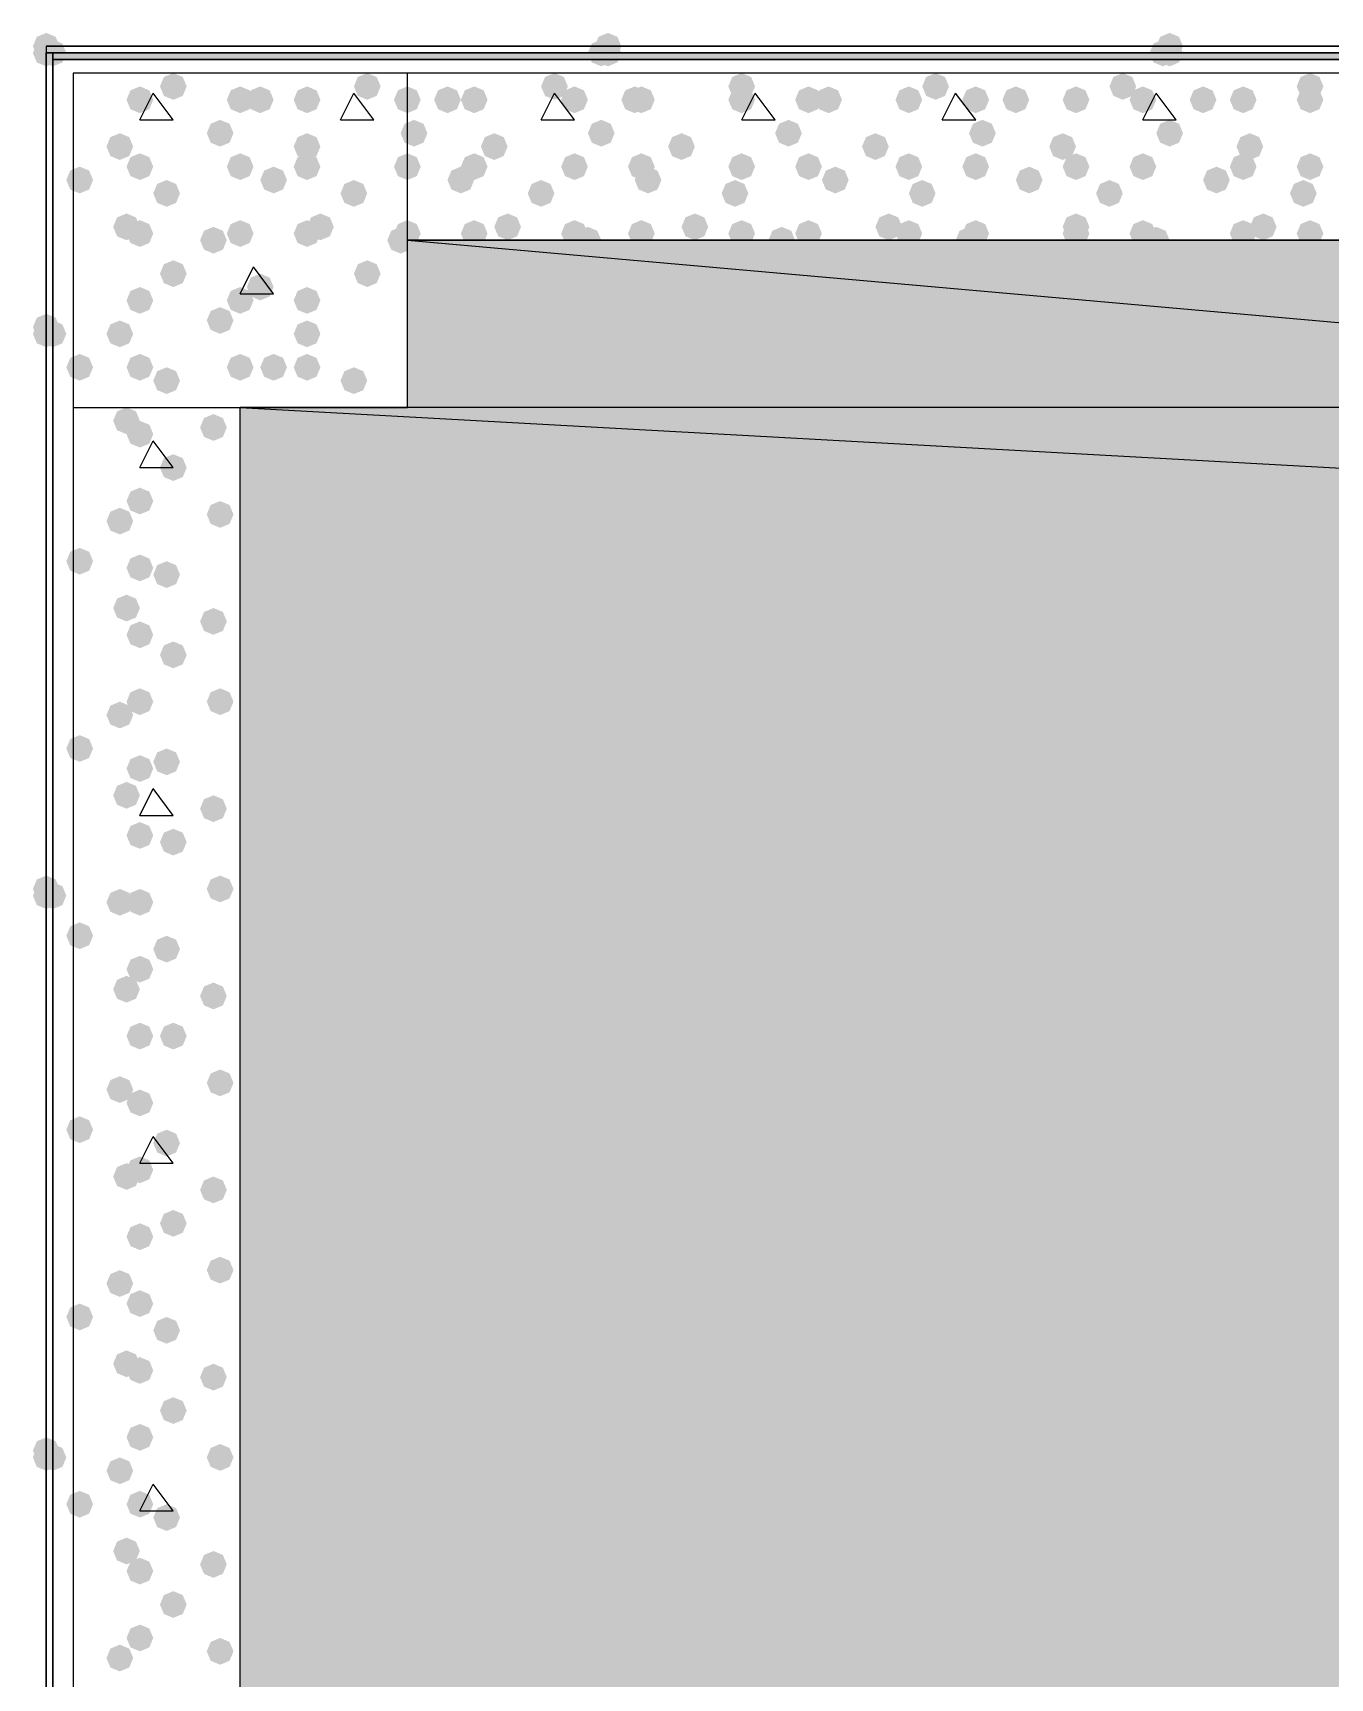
# Model space of a CAD drawing. Header units: millimetres. Extents: x 0 to 420, y 0 to 297.
# Drawn here: x 32.22 to 40.43, y 216.03 to 226.44 of the extents above; entities that cross this region are included whole.
import ezdxf

# ---------------------------------------------------------------- set-up
doc = ezdxf.new("R2010")
doc.units = ezdxf.units.MM
doc.layers.get('0').update_dxf_attribs({"linetype": 'CONTINUOUS'})

msp = doc.modelspace()

# ---------------------------------------------------------------- hatches: boundary and pattern name
at = {"true_color": 0x0000fe}
for points in [[(32.385, 226.356333), (32.360129, 226.296537), (32.300333, 226.271667), (32.240538, 226.296537), (32.215667, 226.356333), (32.240537, 226.416129), (32.300333, 226.441), (32.360129, 226.416129)], [(32.385, 226.356333), (32.360129, 226.296537), (32.300333, 226.271667), (32.240538, 226.296537), (32.215667, 226.356333), (32.240537, 226.416129), (32.300333, 226.441), (32.360129, 226.416129)], [(32.385, 226.356333), (32.360129, 226.296537), (32.300333, 226.271667), (32.240538, 226.296537), (32.215667, 226.356333), (32.240537, 226.416129), (32.300333, 226.441), (32.360129, 226.416129)], [(32.385, 226.356333), (32.360129, 226.296537), (32.300333, 226.271667), (32.240538, 226.296537), (32.215667, 226.356333), (32.240537, 226.416129), (32.300333, 226.441), (32.360129, 226.416129)], [(35.941, 226.356333), (35.916129, 226.296537), (35.856333, 226.271667), (35.796537, 226.296537), (35.771667, 226.356333), (35.796537, 226.416129), (35.856333, 226.441), (35.916129, 226.416129)], [(39.497, 226.356333), (39.472129, 226.296537), (39.412333, 226.271667), (39.352538, 226.296537), (39.327667, 226.356333), (39.352537, 226.416129), (39.412333, 226.441), (39.472129, 226.416129)], [(32.385, 226.314), (32.360129, 226.254204), (32.300333, 226.229333), (32.240538, 226.254204), (32.215667, 226.314), (32.240537, 226.373796), (32.300333, 226.398667), (32.360129, 226.373796)], [(32.385, 226.314), (32.360129, 226.254204), (32.300333, 226.229333), (32.240538, 226.254204), (32.215667, 226.314), (32.240537, 226.373796), (32.300333, 226.398667), (32.360129, 226.373796)], [(32.385, 226.314), (32.360129, 226.254204), (32.300333, 226.229333), (32.240538, 226.254204), (32.215667, 226.314), (32.240537, 226.373796), (32.300333, 226.398667), (32.360129, 226.373796)], [(32.385, 226.314), (32.360129, 226.254204), (32.300333, 226.229333), (32.240538, 226.254204), (32.215667, 226.314), (32.240537, 226.373796), (32.300333, 226.398667), (32.360129, 226.373796)], [(32.385, 226.314), (32.360129, 226.254204), (32.300333, 226.229333), (32.240538, 226.254204), (32.215667, 226.314), (32.240537, 226.373796), (32.300333, 226.398667), (32.360129, 226.373796)], [(32.385, 226.314), (32.360129, 226.254204), (32.300333, 226.229333), (32.240538, 226.254204), (32.215667, 226.314), (32.240537, 226.373796), (32.300333, 226.398667), (32.360129, 226.373796)], [(32.427333, 226.314), (32.402463, 226.254204), (32.342667, 226.229333), (32.282871, 226.254204), (32.258, 226.314), (32.282871, 226.373796), (32.342667, 226.398667), (32.402462, 226.373796)], [(32.427333, 226.314), (32.402463, 226.254204), (32.342667, 226.229333), (32.282871, 226.254204), (32.258, 226.314), (32.282871, 226.373796), (32.342667, 226.398667), (32.402462, 226.373796)], [(32.427333, 226.314), (32.402463, 226.254204), (32.342667, 226.229333), (32.282871, 226.254204), (32.258, 226.314), (32.282871, 226.373796), (32.342667, 226.398667), (32.402462, 226.373796)], [(32.427333, 226.314), (32.402463, 226.254204), (32.342667, 226.229333), (32.282871, 226.254204), (32.258, 226.314), (32.282871, 226.373796), (32.342667, 226.398667), (32.402462, 226.373796)], [(32.427333, 226.314), (32.402463, 226.254204), (32.342667, 226.229333), (32.282871, 226.254204), (32.258, 226.314), (32.282871, 226.373796), (32.342667, 226.398667), (32.402462, 226.373796)], [(32.427333, 226.314), (32.402463, 226.254204), (32.342667, 226.229333), (32.282871, 226.254204), (32.258, 226.314), (32.282871, 226.373796), (32.342667, 226.398667), (32.402462, 226.373796)], [(35.898667, 226.314), (35.873796, 226.254204), (35.814, 226.229333), (35.754204, 226.254204), (35.729333, 226.314), (35.754204, 226.373796), (35.814, 226.398667), (35.873796, 226.373796)], [(35.941, 226.314), (35.916129, 226.254204), (35.856333, 226.229333), (35.796537, 226.254204), (35.771667, 226.314), (35.796537, 226.373796), (35.856333, 226.398667), (35.916129, 226.373796)], [(35.941, 226.314), (35.916129, 226.254204), (35.856333, 226.229333), (35.796537, 226.254204), (35.771667, 226.314), (35.796537, 226.373796), (35.856333, 226.398667), (35.916129, 226.373796)], [(39.454667, 226.314), (39.429796, 226.254204), (39.37, 226.229333), (39.310204, 226.254204), (39.285333, 226.314), (39.310204, 226.373796), (39.37, 226.398667), (39.429796, 226.373796)], [(39.497, 226.314), (39.472129, 226.254204), (39.412333, 226.229333), (39.352538, 226.254204), (39.327667, 226.314), (39.352537, 226.373796), (39.412333, 226.398667), (39.472129, 226.373796)], [(39.497, 226.314), (39.472129, 226.254204), (39.412333, 226.229333), (39.352538, 226.254204), (39.327667, 226.314), (39.352537, 226.373796), (39.412333, 226.398667), (39.472129, 226.373796)], [(32.385, 224.578333), (32.360129, 224.518537), (32.300333, 224.493667), (32.240538, 224.518537), (32.215667, 224.578333), (32.240537, 224.638129), (32.300333, 224.663), (32.360129, 224.638129)], [(32.385, 224.536), (32.360129, 224.476204), (32.300333, 224.451333), (32.240538, 224.476204), (32.215667, 224.536), (32.240537, 224.595796), (32.300333, 224.620667), (32.360129, 224.595796)], [(32.385, 224.536), (32.360129, 224.476204), (32.300333, 224.451333), (32.240538, 224.476204), (32.215667, 224.536), (32.240537, 224.595796), (32.300333, 224.620667), (32.360129, 224.595796)], [(32.427333, 224.536), (32.402463, 224.476204), (32.342667, 224.451333), (32.282871, 224.476204), (32.258, 224.536), (32.282871, 224.595796), (32.342667, 224.620667), (32.402462, 224.595796)], [(32.385, 221.022333), (32.360129, 220.962537), (32.300333, 220.937667), (32.240538, 220.962537), (32.215667, 221.022333), (32.240537, 221.082129), (32.300333, 221.107), (32.360129, 221.082129)], [(32.385, 220.98), (32.360129, 220.920204), (32.300333, 220.895333), (32.240538, 220.920204), (32.215667, 220.98), (32.240537, 221.039796), (32.300333, 221.064667), (32.360129, 221.039796)], [(32.385, 220.98), (32.360129, 220.920204), (32.300333, 220.895333), (32.240538, 220.920204), (32.215667, 220.98), (32.240537, 221.039796), (32.300333, 221.064667), (32.360129, 221.039796)], [(32.427333, 220.98), (32.402463, 220.920204), (32.342667, 220.895333), (32.282871, 220.920204), (32.258, 220.98), (32.282871, 221.039796), (32.342667, 221.064667), (32.402462, 221.039796)], [(32.385, 217.466333), (32.360129, 217.406537), (32.300333, 217.381667), (32.240538, 217.406537), (32.215667, 217.466333), (32.240537, 217.526129), (32.300333, 217.551), (32.360129, 217.526129)], [(32.385, 217.424), (32.360129, 217.364204), (32.300333, 217.339333), (32.240538, 217.364204), (32.215667, 217.424), (32.240537, 217.483796), (32.300333, 217.508667), (32.360129, 217.483796)], [(32.385, 217.424), (32.360129, 217.364204), (32.300333, 217.339333), (32.240538, 217.364204), (32.215667, 217.424), (32.240537, 217.483796), (32.300333, 217.508667), (32.360129, 217.483796)], [(32.427333, 217.424), (32.402463, 217.364204), (32.342667, 217.339333), (32.282871, 217.364204), (32.258, 217.424), (32.282871, 217.483796), (32.342667, 217.508667), (32.402462, 217.483796)]]:
    msp.add_hatch(color=0, dxfattribs=at).paths.add_polyline_path(points, flags=0)
at = {"true_color": 0x000007}
for points in [[(32.342667, 226.314), (32.342667, 226.271667)], [(32.977667, 226.017667), (32.952796, 225.957871), (32.893, 225.933), (32.833204, 225.957871), (32.808333, 226.017667), (32.833204, 226.077462), (32.893, 226.102333), (32.952796, 226.077463)], [(33.189333, 226.102333), (33.164462, 226.042537), (33.104667, 226.017667), (33.044871, 226.042537), (33.02, 226.102333), (33.044871, 226.162129), (33.104667, 226.187), (33.164462, 226.162129)], [(33.612667, 226.017667), (33.587796, 225.957871), (33.528, 225.933), (33.468204, 225.957871), (33.443333, 226.017667), (33.468204, 226.077462), (33.528, 226.102333), (33.587796, 226.077463)], [(33.739667, 226.017667), (33.714796, 225.957871), (33.655, 225.933), (33.595204, 225.957871), (33.570333, 226.017667), (33.595204, 226.077462), (33.655, 226.102333), (33.714796, 226.077463)], [(34.036, 226.017667), (34.011129, 225.957871), (33.951333, 225.933), (33.891537, 225.957871), (33.866667, 226.017667), (33.891537, 226.077462), (33.951333, 226.102333), (34.011129, 226.077463)], [(34.417, 226.102333), (34.392129, 226.042537), (34.332333, 226.017667), (34.272538, 226.042537), (34.247667, 226.102333), (34.272537, 226.162129), (34.332333, 226.187), (34.392129, 226.162129)], [(33.485667, 225.806), (33.460796, 225.746204), (33.401, 225.721333), (33.341204, 225.746204), (33.316333, 225.806), (33.341204, 225.865796), (33.401, 225.890667), (33.460796, 225.865796)], [(32.850667, 225.721333), (32.825796, 225.661537), (32.766, 225.636667), (32.706204, 225.661537), (32.681333, 225.721333), (32.706204, 225.781129), (32.766, 225.806), (32.825796, 225.781129)], [(34.036, 225.721333), (34.011129, 225.661537), (33.951333, 225.636667), (33.891537, 225.661537), (33.866667, 225.721333), (33.891537, 225.781129), (33.951333, 225.806), (34.011129, 225.781129)], [(32.977667, 225.594333), (32.952796, 225.534538), (32.893, 225.509667), (32.833204, 225.534538), (32.808333, 225.594333), (32.833204, 225.654129), (32.893, 225.679), (32.952796, 225.654129)], [(33.612667, 225.594333), (33.587796, 225.534538), (33.528, 225.509667), (33.468204, 225.534538), (33.443333, 225.594333), (33.468204, 225.654129), (33.528, 225.679), (33.587796, 225.654129)], [(34.036, 225.594333), (34.011129, 225.534538), (33.951333, 225.509667), (33.891537, 225.534538), (33.866667, 225.594333), (33.891537, 225.654129), (33.951333, 225.679), (34.011129, 225.654129)], [(32.596667, 225.509667), (32.571796, 225.449871), (32.512, 225.425), (32.452204, 225.449871), (32.427333, 225.509667), (32.452204, 225.569462), (32.512, 225.594333), (32.571796, 225.569463)], [(33.824333, 225.509667), (33.799462, 225.449871), (33.739667, 225.425), (33.679871, 225.449871), (33.655, 225.509667), (33.679871, 225.569462), (33.739667, 225.594333), (33.799462, 225.569463)], [(33.147, 225.425), (33.122129, 225.365204), (33.062333, 225.340333), (33.002538, 225.365204), (32.977667, 225.425), (33.002537, 225.484796), (33.062333, 225.509667), (33.122129, 225.484796)], [(34.332333, 225.425), (34.307463, 225.365204), (34.247667, 225.340333), (34.187871, 225.365204), (34.163, 225.425), (34.187871, 225.484796), (34.247667, 225.509667), (34.307462, 225.484796)], [(32.893, 225.213333), (32.868129, 225.153537), (32.808333, 225.128667), (32.748537, 225.153537), (32.723667, 225.213333), (32.748537, 225.273129), (32.808333, 225.298), (32.868129, 225.273129)], [(32.977667, 225.171), (32.952796, 225.111204), (32.893, 225.086333), (32.833204, 225.111204), (32.808333, 225.171), (32.833204, 225.230796), (32.893, 225.255667), (32.952796, 225.230796)], [(33.612667, 225.171), (33.587796, 225.111204), (33.528, 225.086333), (33.468204, 225.111204), (33.443333, 225.171), (33.468204, 225.230796), (33.528, 225.255667), (33.587796, 225.230796)], [(34.036, 225.171), (34.011129, 225.111204), (33.951333, 225.086333), (33.891537, 225.111204), (33.866667, 225.171), (33.891537, 225.230796), (33.951333, 225.255667), (34.011129, 225.230796)], [(34.120667, 225.213333), (34.095796, 225.153537), (34.036, 225.128667), (33.976204, 225.153537), (33.951333, 225.213333), (33.976204, 225.273129), (34.036, 225.298), (34.095796, 225.273129)], [(33.443333, 225.128667), (33.418463, 225.068871), (33.358667, 225.044), (33.298871, 225.068871), (33.274, 225.128667), (33.298871, 225.188462), (33.358667, 225.213333), (33.418462, 225.188463)], [(34.628667, 225.128667), (34.603796, 225.068871), (34.544, 225.044), (34.484204, 225.068871), (34.459333, 225.128667), (34.484204, 225.188462), (34.544, 225.213333), (34.603796, 225.188463)], [(33.189333, 224.917), (33.164462, 224.857204), (33.104667, 224.832333), (33.044871, 224.857204), (33.02, 224.917), (33.044871, 224.976796), (33.104667, 225.001667), (33.164462, 224.976796)], [(34.417, 224.917), (34.392129, 224.857204), (34.332333, 224.832333), (34.272538, 224.857204), (34.247667, 224.917), (34.272537, 224.976796), (34.332333, 225.001667), (34.392129, 224.976796)], [(33.739667, 224.832333), (33.714796, 224.772537), (33.655, 224.747667), (33.595204, 224.772537), (33.570333, 224.832333), (33.595204, 224.892129), (33.655, 224.917), (33.714796, 224.892129)], [(32.977667, 224.747667), (32.952796, 224.687871), (32.893, 224.663), (32.833204, 224.687871), (32.808333, 224.747667), (32.833204, 224.807462), (32.893, 224.832333), (32.952796, 224.807463)], [(33.612667, 224.747667), (33.587796, 224.687871), (33.528, 224.663), (33.468204, 224.687871), (33.443333, 224.747667), (33.468204, 224.807462), (33.528, 224.832333), (33.587796, 224.807463)], [(34.036, 224.747667), (34.011129, 224.687871), (33.951333, 224.663), (33.891537, 224.687871), (33.866667, 224.747667), (33.891537, 224.807462), (33.951333, 224.832333), (34.011129, 224.807463)], [(33.485667, 224.620667), (33.460796, 224.560871), (33.401, 224.536), (33.341204, 224.560871), (33.316333, 224.620667), (33.341204, 224.680462), (33.401, 224.705333), (33.460796, 224.680463)], [(32.850667, 224.536), (32.825796, 224.476204), (32.766, 224.451333), (32.706204, 224.476204), (32.681333, 224.536), (32.706204, 224.595796), (32.766, 224.620667), (32.825796, 224.595796)], [(34.036, 224.536), (34.011129, 224.476204), (33.951333, 224.451333), (33.891537, 224.476204), (33.866667, 224.536), (33.891537, 224.595796), (33.951333, 224.620667), (34.011129, 224.595796)], [(32.596667, 224.324333), (32.571796, 224.264537), (32.512, 224.239667), (32.452204, 224.264537), (32.427333, 224.324333), (32.452204, 224.384129), (32.512, 224.409), (32.571796, 224.384129)], [(32.977667, 224.324333), (32.952796, 224.264537), (32.893, 224.239667), (32.833204, 224.264537), (32.808333, 224.324333), (32.833204, 224.384129), (32.893, 224.409), (32.952796, 224.384129)], [(33.147, 224.239667), (33.122129, 224.179871), (33.062333, 224.155), (33.002538, 224.179871), (32.977667, 224.239667), (33.002537, 224.299462), (33.062333, 224.324333), (33.122129, 224.299463)], [(33.612667, 224.324333), (33.587796, 224.264537), (33.528, 224.239667), (33.468204, 224.264537), (33.443333, 224.324333), (33.468204, 224.384129), (33.528, 224.409), (33.587796, 224.384129)], [(33.824333, 224.324333), (33.799462, 224.264537), (33.739667, 224.239667), (33.679871, 224.264537), (33.655, 224.324333), (33.679871, 224.384129), (33.739667, 224.409), (33.799462, 224.384129)], [(34.036, 224.324333), (34.011129, 224.264537), (33.951333, 224.239667), (33.891537, 224.264537), (33.866667, 224.324333), (33.891537, 224.384129), (33.951333, 224.409), (34.011129, 224.384129)], [(34.332333, 224.239667), (34.307463, 224.179871), (34.247667, 224.155), (34.187871, 224.179871), (34.163, 224.239667), (34.187871, 224.299462), (34.247667, 224.324333), (34.307462, 224.299463)]]:
    msp.add_hatch(color=0, dxfattribs=at).paths.add_polyline_path(points, flags=0)
h = msp.add_hatch(color=0, dxfattribs=at)
h.paths.add_polyline_path([(32.342667, 226.271667), (32.342667, 226.314)], flags=0)
h.paths.add_polyline_path([(32.342667, 226.271667), (32.342667, 226.314), (380.788333, 226.271667)], flags=0)
h.paths.add_polyline_path([(32.342667, 226.314), (380.788333, 226.271667), (380.788333, 226.314)], flags=0)
h = msp.add_hatch(color=0, dxfattribs=at)
h.paths.add_polyline_path([(32.342667, 226.271667), (32.342667, 82.677)], flags=0)
h.paths.add_polyline_path([(32.342667, 82.677), (32.342667, 226.271667)], flags=0)
at = {"true_color": 0x000008}
for points in [[(34.671, 226.017667), (34.646129, 225.957871), (34.586333, 225.933), (34.526537, 225.957871), (34.501667, 226.017667), (34.526537, 226.077462), (34.586333, 226.102333), (34.646129, 226.077463)], [(34.925, 226.017667), (34.900129, 225.957871), (34.840333, 225.933), (34.780538, 225.957871), (34.755667, 226.017667), (34.780537, 226.077462), (34.840333, 226.102333), (34.900129, 226.077463)], [(35.094333, 226.017667), (35.069462, 225.957871), (35.009667, 225.933), (34.949871, 225.957871), (34.925, 226.017667), (34.949871, 226.077462), (35.009667, 226.102333), (35.069462, 226.077463)], [(35.602333, 226.102333), (35.577463, 226.042537), (35.517667, 226.017667), (35.457871, 226.042537), (35.433, 226.102333), (35.457871, 226.162129), (35.517667, 226.187), (35.577462, 226.162129)], [(35.729333, 226.017667), (35.704462, 225.957871), (35.644667, 225.933), (35.584871, 225.957871), (35.56, 226.017667), (35.584871, 226.077462), (35.644667, 226.102333), (35.704462, 226.077463)], [(36.110333, 226.017667), (36.085463, 225.957871), (36.025667, 225.933), (35.965871, 225.957871), (35.941, 226.017667), (35.965871, 226.077462), (36.025667, 226.102333), (36.085462, 226.077463)], [(36.152667, 226.017667), (36.127796, 225.957871), (36.068, 225.933), (36.008204, 225.957871), (35.983333, 226.017667), (36.008204, 226.077462), (36.068, 226.102333), (36.127796, 226.077463)], [(36.787667, 226.102333), (36.762796, 226.042537), (36.703, 226.017667), (36.643204, 226.042537), (36.618333, 226.102333), (36.643204, 226.162129), (36.703, 226.187), (36.762796, 226.162129)], [(36.787667, 226.017667), (36.762796, 225.957871), (36.703, 225.933), (36.643204, 225.957871), (36.618333, 226.017667), (36.643204, 226.077462), (36.703, 226.102333), (36.762796, 226.077463)], [(37.211, 226.017667), (37.186129, 225.957871), (37.126333, 225.933), (37.066537, 225.957871), (37.041667, 226.017667), (37.066537, 226.077462), (37.126333, 226.102333), (37.186129, 226.077463)], [(37.338, 226.017667), (37.313129, 225.957871), (37.253333, 225.933), (37.193537, 225.957871), (37.168667, 226.017667), (37.193537, 226.077462), (37.253333, 226.102333), (37.313129, 226.077463)], [(37.846, 226.017667), (37.821129, 225.957871), (37.761333, 225.933), (37.701537, 225.957871), (37.676667, 226.017667), (37.701537, 226.077462), (37.761333, 226.102333), (37.821129, 226.077463)], [(38.015333, 226.102333), (37.990463, 226.042537), (37.930667, 226.017667), (37.870871, 226.042537), (37.846, 226.102333), (37.870871, 226.162129), (37.930667, 226.187), (37.990462, 226.162129)], [(38.269333, 226.017667), (38.244462, 225.957871), (38.184667, 225.933), (38.124871, 225.957871), (38.1, 226.017667), (38.124871, 226.077462), (38.184667, 226.102333), (38.244462, 226.077463)], [(38.523333, 226.017667), (38.498463, 225.957871), (38.438667, 225.933), (38.378871, 225.957871), (38.354, 226.017667), (38.378871, 226.077462), (38.438667, 226.102333), (38.498462, 226.077463)], [(38.904333, 226.017667), (38.879462, 225.957871), (38.819667, 225.933), (38.759871, 225.957871), (38.735, 226.017667), (38.759871, 226.077462), (38.819667, 226.102333), (38.879462, 226.077463)], [(39.200667, 226.102333), (39.175796, 226.042537), (39.116, 226.017667), (39.056204, 226.042537), (39.031333, 226.102333), (39.056204, 226.162129), (39.116, 226.187), (39.175796, 226.162129)], [(39.327667, 226.017667), (39.302796, 225.957871), (39.243, 225.933), (39.183204, 225.957871), (39.158333, 226.017667), (39.183204, 226.077462), (39.243, 226.102333), (39.302796, 226.077463)], [(39.708667, 226.017667), (39.683796, 225.957871), (39.624, 225.933), (39.564204, 225.957871), (39.539333, 226.017667), (39.564204, 226.077462), (39.624, 226.102333), (39.683796, 226.077463)], [(39.962667, 226.017667), (39.937796, 225.957871), (39.878, 225.933), (39.818204, 225.957871), (39.793333, 226.017667), (39.818204, 226.077462), (39.878, 226.102333), (39.937796, 226.077463)], [(40.386, 226.102333), (40.361129, 226.042537), (40.301333, 226.017667), (40.241537, 226.042537), (40.216667, 226.102333), (40.241537, 226.162129), (40.301333, 226.187), (40.361129, 226.162129)], [(40.386, 226.017667), (40.361129, 225.957871), (40.301333, 225.933), (40.241537, 225.957871), (40.216667, 226.017667), (40.241537, 226.077462), (40.301333, 226.102333), (40.361129, 226.077463)], [(34.713333, 225.806), (34.688463, 225.746204), (34.628667, 225.721333), (34.568871, 225.746204), (34.544, 225.806), (34.568871, 225.865796), (34.628667, 225.890667), (34.688462, 225.865796)], [(35.898667, 225.806), (35.873796, 225.746204), (35.814, 225.721333), (35.754204, 225.746204), (35.729333, 225.806), (35.754204, 225.865796), (35.814, 225.890667), (35.873796, 225.865796)], [(37.084, 225.806), (37.059129, 225.746204), (36.999333, 225.721333), (36.939538, 225.746204), (36.914667, 225.806), (36.939537, 225.865796), (36.999333, 225.890667), (37.059129, 225.865796)], [(38.311667, 225.806), (38.286796, 225.746204), (38.227, 225.721333), (38.167204, 225.746204), (38.142333, 225.806), (38.167204, 225.865796), (38.227, 225.890667), (38.286796, 225.865796)], [(39.497, 225.806), (39.472129, 225.746204), (39.412333, 225.721333), (39.352538, 225.746204), (39.327667, 225.806), (39.352537, 225.865796), (39.412333, 225.890667), (39.472129, 225.865796)], [(35.221333, 225.721333), (35.196463, 225.661537), (35.136667, 225.636667), (35.076871, 225.661537), (35.052, 225.721333), (35.076871, 225.781129), (35.136667, 225.806), (35.196462, 225.781129)], [(36.406667, 225.721333), (36.381796, 225.661537), (36.322, 225.636667), (36.262204, 225.661537), (36.237333, 225.721333), (36.262204, 225.781129), (36.322, 225.806), (36.381796, 225.781129)], [(37.634333, 225.721333), (37.609462, 225.661537), (37.549667, 225.636667), (37.489871, 225.661537), (37.465, 225.721333), (37.489871, 225.781129), (37.549667, 225.806), (37.609462, 225.781129)], [(38.819667, 225.721333), (38.794796, 225.661537), (38.735, 225.636667), (38.675204, 225.661537), (38.650333, 225.721333), (38.675204, 225.781129), (38.735, 225.806), (38.794796, 225.781129)], [(40.005, 225.721333), (39.980129, 225.661537), (39.920333, 225.636667), (39.860538, 225.661537), (39.835667, 225.721333), (39.860537, 225.781129), (39.920333, 225.806), (39.980129, 225.781129)], [(34.671, 225.594333), (34.646129, 225.534538), (34.586333, 225.509667), (34.526537, 225.534538), (34.501667, 225.594333), (34.526537, 225.654129), (34.586333, 225.679), (34.646129, 225.654129)], [(35.094333, 225.594333), (35.069462, 225.534538), (35.009667, 225.509667), (34.949871, 225.534538), (34.925, 225.594333), (34.949871, 225.654129), (35.009667, 225.679), (35.069462, 225.654129)], [(35.729333, 225.594333), (35.704462, 225.534538), (35.644667, 225.509667), (35.584871, 225.534538), (35.56, 225.594333), (35.584871, 225.654129), (35.644667, 225.679), (35.704462, 225.654129)], [(36.152667, 225.594333), (36.127796, 225.534538), (36.068, 225.509667), (36.008204, 225.534538), (35.983333, 225.594333), (36.008204, 225.654129), (36.068, 225.679), (36.127796, 225.654129)], [(36.787667, 225.594333), (36.762796, 225.534538), (36.703, 225.509667), (36.643204, 225.534538), (36.618333, 225.594333), (36.643204, 225.654129), (36.703, 225.679), (36.762796, 225.654129)], [(37.211, 225.594333), (37.186129, 225.534538), (37.126333, 225.509667), (37.066537, 225.534538), (37.041667, 225.594333), (37.066537, 225.654129), (37.126333, 225.679), (37.186129, 225.654129)], [(37.846, 225.594333), (37.821129, 225.534538), (37.761333, 225.509667), (37.701537, 225.534538), (37.676667, 225.594333), (37.701537, 225.654129), (37.761333, 225.679), (37.821129, 225.654129)], [(38.269333, 225.594333), (38.244462, 225.534538), (38.184667, 225.509667), (38.124871, 225.534538), (38.1, 225.594333), (38.124871, 225.654129), (38.184667, 225.679), (38.244462, 225.654129)], [(38.904333, 225.594333), (38.879462, 225.534538), (38.819667, 225.509667), (38.759871, 225.534538), (38.735, 225.594333), (38.759871, 225.654129), (38.819667, 225.679), (38.879462, 225.654129)], [(39.327667, 225.594333), (39.302796, 225.534538), (39.243, 225.509667), (39.183204, 225.534538), (39.158333, 225.594333), (39.183204, 225.654129), (39.243, 225.679), (39.302796, 225.654129)], [(39.962667, 225.594333), (39.937796, 225.534538), (39.878, 225.509667), (39.818204, 225.534538), (39.793333, 225.594333), (39.818204, 225.654129), (39.878, 225.679), (39.937796, 225.654129)], [(40.386, 225.594333), (40.361129, 225.534538), (40.301333, 225.509667), (40.241537, 225.534538), (40.216667, 225.594333), (40.241537, 225.654129), (40.301333, 225.679), (40.361129, 225.654129)], [(35.009667, 225.509667), (34.984796, 225.449871), (34.925, 225.425), (34.865204, 225.449871), (34.840333, 225.509667), (34.865204, 225.569462), (34.925, 225.594333), (34.984796, 225.569463)], [(36.195, 225.509667), (36.170129, 225.449871), (36.110333, 225.425), (36.050538, 225.449871), (36.025667, 225.509667), (36.050537, 225.569462), (36.110333, 225.594333), (36.170129, 225.569463)], [(37.380333, 225.509667), (37.355463, 225.449871), (37.295667, 225.425), (37.235871, 225.449871), (37.211, 225.509667), (37.235871, 225.569462), (37.295667, 225.594333), (37.355462, 225.569463)], [(38.608, 225.509667), (38.583129, 225.449871), (38.523333, 225.425), (38.463538, 225.449871), (38.438667, 225.509667), (38.463537, 225.569462), (38.523333, 225.594333), (38.583129, 225.569463)], [(39.793333, 225.509667), (39.768463, 225.449871), (39.708667, 225.425), (39.648871, 225.449871), (39.624, 225.509667), (39.648871, 225.569462), (39.708667, 225.594333), (39.768462, 225.569463)], [(35.517667, 225.425), (35.492796, 225.365204), (35.433, 225.340333), (35.373204, 225.365204), (35.348333, 225.425), (35.373204, 225.484796), (35.433, 225.509667), (35.492796, 225.484796)], [(36.745333, 225.425), (36.720463, 225.365204), (36.660667, 225.340333), (36.600871, 225.365204), (36.576, 225.425), (36.600871, 225.484796), (36.660667, 225.509667), (36.720462, 225.484796)], [(37.930667, 225.425), (37.905796, 225.365204), (37.846, 225.340333), (37.786204, 225.365204), (37.761333, 225.425), (37.786204, 225.484796), (37.846, 225.509667), (37.905796, 225.484796)], [(39.116, 225.425), (39.091129, 225.365204), (39.031333, 225.340333), (38.971537, 225.365204), (38.946667, 225.425), (38.971537, 225.484796), (39.031333, 225.509667), (39.091129, 225.484796)], [(40.343667, 225.425), (40.318796, 225.365204), (40.259, 225.340333), (40.199204, 225.365204), (40.174333, 225.425), (40.199204, 225.484796), (40.259, 225.509667), (40.318796, 225.484796)], [(34.671, 225.171), (34.646129, 225.111204), (34.586333, 225.086333), (34.526537, 225.111204), (34.501667, 225.171), (34.526537, 225.230796), (34.586333, 225.255667), (34.646129, 225.230796)], [(35.094333, 225.171), (35.069462, 225.111204), (35.009667, 225.086333), (34.949871, 225.111204), (34.925, 225.171), (34.949871, 225.230796), (35.009667, 225.255667), (35.069462, 225.230796)], [(35.306, 225.213333), (35.281129, 225.153537), (35.221333, 225.128667), (35.161537, 225.153537), (35.136667, 225.213333), (35.161537, 225.273129), (35.221333, 225.298), (35.281129, 225.273129)], [(35.729333, 225.171), (35.704462, 225.111204), (35.644667, 225.086333), (35.584871, 225.111204), (35.56, 225.171), (35.584871, 225.230796), (35.644667, 225.255667), (35.704462, 225.230796)], [(36.152667, 225.171), (36.127796, 225.111204), (36.068, 225.086333), (36.008204, 225.111204), (35.983333, 225.171), (36.008204, 225.230796), (36.068, 225.255667), (36.127796, 225.230796)], [(36.491333, 225.213333), (36.466462, 225.153537), (36.406667, 225.128667), (36.346871, 225.153537), (36.322, 225.213333), (36.346871, 225.273129), (36.406667, 225.298), (36.466462, 225.273129)], [(36.787667, 225.171), (36.762796, 225.111204), (36.703, 225.086333), (36.643204, 225.111204), (36.618333, 225.171), (36.643204, 225.230796), (36.703, 225.255667), (36.762796, 225.230796)], [(37.211, 225.171), (37.186129, 225.111204), (37.126333, 225.086333), (37.066537, 225.111204), (37.041667, 225.171), (37.066537, 225.230796), (37.126333, 225.255667), (37.186129, 225.230796)], [(37.719, 225.213333), (37.694129, 225.153537), (37.634333, 225.128667), (37.574538, 225.153537), (37.549667, 225.213333), (37.574537, 225.273129), (37.634333, 225.298), (37.694129, 225.273129)], [(37.846, 225.171), (37.821129, 225.111204), (37.761333, 225.086333), (37.701537, 225.111204), (37.676667, 225.171), (37.701537, 225.230796), (37.761333, 225.255667), (37.821129, 225.230796)], [(38.269333, 225.171), (38.244462, 225.111204), (38.184667, 225.086333), (38.124871, 225.111204), (38.1, 225.171), (38.124871, 225.230796), (38.184667, 225.255667), (38.244462, 225.230796)], [(38.904333, 225.213333), (38.879462, 225.153537), (38.819667, 225.128667), (38.759871, 225.153537), (38.735, 225.213333), (38.759871, 225.273129), (38.819667, 225.298), (38.879462, 225.273129)], [(38.904333, 225.171), (38.879462, 225.111204), (38.819667, 225.086333), (38.759871, 225.111204), (38.735, 225.171), (38.759871, 225.230796), (38.819667, 225.255667), (38.879462, 225.230796)], [(39.327667, 225.171), (39.302796, 225.111204), (39.243, 225.086333), (39.183204, 225.111204), (39.158333, 225.171), (39.183204, 225.230796), (39.243, 225.255667), (39.302796, 225.230796)], [(39.962667, 225.171), (39.937796, 225.111204), (39.878, 225.086333), (39.818204, 225.111204), (39.793333, 225.171), (39.818204, 225.230796), (39.878, 225.255667), (39.937796, 225.230796)], [(40.089667, 225.213333), (40.064796, 225.153537), (40.005, 225.128667), (39.945204, 225.153537), (39.920333, 225.213333), (39.945204, 225.273129), (40.005, 225.298), (40.064796, 225.273129)], [(40.386, 225.171), (40.361129, 225.111204), (40.301333, 225.086333), (40.241537, 225.111204), (40.216667, 225.171), (40.241537, 225.230796), (40.301333, 225.255667), (40.361129, 225.230796)], [(35.814, 225.128667), (35.789129, 225.068871), (35.729333, 225.044), (35.669538, 225.068871), (35.644667, 225.128667), (35.669537, 225.188462), (35.729333, 225.213333), (35.789129, 225.188463)], [(37.041667, 225.128667), (37.016796, 225.068871), (36.957, 225.044), (36.897204, 225.068871), (36.872333, 225.128667), (36.897204, 225.188462), (36.957, 225.213333), (37.016796, 225.188463)], [(38.227, 225.128667), (38.202129, 225.068871), (38.142333, 225.044), (38.082538, 225.068871), (38.057667, 225.128667), (38.082537, 225.188462), (38.142333, 225.213333), (38.202129, 225.188463)], [(39.412333, 225.128667), (39.387463, 225.068871), (39.327667, 225.044), (39.267871, 225.068871), (39.243, 225.128667), (39.267871, 225.188462), (39.327667, 225.213333), (39.387462, 225.188463)], [(32.893, 223.985667), (32.868129, 223.925871), (32.808333, 223.901), (32.748537, 223.925871), (32.723667, 223.985667), (32.748537, 224.045462), (32.808333, 224.070333), (32.868129, 224.045463)], [(33.443333, 223.943333), (33.418463, 223.883537), (33.358667, 223.858667), (33.298871, 223.883537), (33.274, 223.943333), (33.298871, 224.003129), (33.358667, 224.028), (33.418462, 224.003129)], [(32.977667, 223.901), (32.952796, 223.841204), (32.893, 223.816333), (32.833204, 223.841204), (32.808333, 223.901), (32.833204, 223.960796), (32.893, 223.985667), (32.952796, 223.960796)], [(33.189333, 223.689333), (33.164462, 223.629537), (33.104667, 223.604667), (33.044871, 223.629537), (33.02, 223.689333), (33.044871, 223.749129), (33.104667, 223.774), (33.164462, 223.749129)], [(32.977667, 223.477667), (32.952796, 223.417871), (32.893, 223.393), (32.833204, 223.417871), (32.808333, 223.477667), (32.833204, 223.537462), (32.893, 223.562333), (32.952796, 223.537463)], [(32.850667, 223.350667), (32.825796, 223.290871), (32.766, 223.266), (32.706204, 223.290871), (32.681333, 223.350667), (32.706204, 223.410462), (32.766, 223.435333), (32.825796, 223.410463)], [(33.485667, 223.393), (33.460796, 223.333204), (33.401, 223.308333), (33.341204, 223.333204), (33.316333, 223.393), (33.341204, 223.452796), (33.401, 223.477667), (33.460796, 223.452796)], [(32.596667, 223.096667), (32.571796, 223.036871), (32.512, 223.012), (32.452204, 223.036871), (32.427333, 223.096667), (32.452204, 223.156462), (32.512, 223.181333), (32.571796, 223.156463)], [(32.977667, 223.054333), (32.952796, 222.994537), (32.893, 222.969667), (32.833204, 222.994537), (32.808333, 223.054333), (32.833204, 223.114129), (32.893, 223.139), (32.952796, 223.114129)], [(33.147, 223.012), (33.122129, 222.952204), (33.062333, 222.927333), (33.002538, 222.952204), (32.977667, 223.012), (33.002537, 223.071796), (33.062333, 223.096667), (33.122129, 223.071796)], [(32.893, 222.800333), (32.868129, 222.740537), (32.808333, 222.715667), (32.748537, 222.740537), (32.723667, 222.800333), (32.748537, 222.860129), (32.808333, 222.885), (32.868129, 222.860129)], [(33.443333, 222.715667), (33.418463, 222.655871), (33.358667, 222.631), (33.298871, 222.655871), (33.274, 222.715667), (33.298871, 222.775462), (33.358667, 222.800333), (33.418462, 222.775463)], [(32.977667, 222.631), (32.952796, 222.571204), (32.893, 222.546333), (32.833204, 222.571204), (32.808333, 222.631), (32.833204, 222.690796), (32.893, 222.715667), (32.952796, 222.690796)], [(33.189333, 222.504), (33.164462, 222.444204), (33.104667, 222.419333), (33.044871, 222.444204), (33.02, 222.504), (33.044871, 222.563796), (33.104667, 222.588667), (33.164462, 222.563796)], [(32.977667, 222.207667), (32.952796, 222.147871), (32.893, 222.123), (32.833204, 222.147871), (32.808333, 222.207667), (32.833204, 222.267462), (32.893, 222.292333), (32.952796, 222.267463)], [(33.485667, 222.207667), (33.460796, 222.147871), (33.401, 222.123), (33.341204, 222.147871), (33.316333, 222.207667), (33.341204, 222.267462), (33.401, 222.292333), (33.460796, 222.267463)], [(32.850667, 222.123), (32.825796, 222.063204), (32.766, 222.038333), (32.706204, 222.063204), (32.681333, 222.123), (32.706204, 222.182796), (32.766, 222.207667), (32.825796, 222.182796)], [(32.596667, 221.911333), (32.571796, 221.851537), (32.512, 221.826667), (32.452204, 221.851537), (32.427333, 221.911333), (32.452204, 221.971129), (32.512, 221.996), (32.571796, 221.971129)], [(32.977667, 221.784333), (32.952796, 221.724538), (32.893, 221.699667), (32.833204, 221.724538), (32.808333, 221.784333), (32.833204, 221.844129), (32.893, 221.869), (32.952796, 221.844129)], [(33.147, 221.826667), (33.122129, 221.766871), (33.062333, 221.742), (33.002538, 221.766871), (32.977667, 221.826667), (33.002537, 221.886462), (33.062333, 221.911333), (33.122129, 221.886463)], [(32.893, 221.615), (32.868129, 221.555204), (32.808333, 221.530333), (32.748537, 221.555204), (32.723667, 221.615), (32.748537, 221.674796), (32.808333, 221.699667), (32.868129, 221.674796)], [(33.443333, 221.530333), (33.418463, 221.470537), (33.358667, 221.445667), (33.298871, 221.470537), (33.274, 221.530333), (33.298871, 221.590129), (33.358667, 221.615), (33.418462, 221.590129)], [(32.977667, 221.361), (32.952796, 221.301204), (32.893, 221.276333), (32.833204, 221.301204), (32.808333, 221.361), (32.833204, 221.420796), (32.893, 221.445667), (32.952796, 221.420796)], [(33.189333, 221.318667), (33.164462, 221.258871), (33.104667, 221.234), (33.044871, 221.258871), (33.02, 221.318667), (33.044871, 221.378462), (33.104667, 221.403333), (33.164462, 221.378463)], [(33.485667, 221.022333), (33.460796, 220.962537), (33.401, 220.937667), (33.341204, 220.962537), (33.316333, 221.022333), (33.341204, 221.082129), (33.401, 221.107), (33.460796, 221.082129)], [(32.850667, 220.937667), (32.825796, 220.877871), (32.766, 220.853), (32.706204, 220.877871), (32.681333, 220.937667), (32.706204, 220.997462), (32.766, 221.022333), (32.825796, 220.997463)], [(32.977667, 220.937667), (32.952796, 220.877871), (32.893, 220.853), (32.833204, 220.877871), (32.808333, 220.937667), (32.833204, 220.997462), (32.893, 221.022333), (32.952796, 220.997463)], [(32.596667, 220.726), (32.571796, 220.666204), (32.512, 220.641333), (32.452204, 220.666204), (32.427333, 220.726), (32.452204, 220.785796), (32.512, 220.810667), (32.571796, 220.785796)], [(33.147, 220.641333), (33.122129, 220.581537), (33.062333, 220.556667), (33.002538, 220.581537), (32.977667, 220.641333), (33.002537, 220.701129), (33.062333, 220.726), (33.122129, 220.701129)], [(32.977667, 220.514333), (32.952796, 220.454537), (32.893, 220.429667), (32.833204, 220.454537), (32.808333, 220.514333), (32.833204, 220.574129), (32.893, 220.599), (32.952796, 220.574129)], [(32.893, 220.387333), (32.868129, 220.327537), (32.808333, 220.302667), (32.748537, 220.327537), (32.723667, 220.387333), (32.748537, 220.447129), (32.808333, 220.472), (32.868129, 220.447129)], [(33.443333, 220.345), (33.418463, 220.285204), (33.358667, 220.260333), (33.298871, 220.285204), (33.274, 220.345), (33.298871, 220.404796), (33.358667, 220.429667), (33.418462, 220.404796)], [(32.977667, 220.091), (32.952796, 220.031204), (32.893, 220.006333), (32.833204, 220.031204), (32.808333, 220.091), (32.833204, 220.150796), (32.893, 220.175667), (32.952796, 220.150796)], [(33.189333, 220.091), (33.164462, 220.031204), (33.104667, 220.006333), (33.044871, 220.031204), (33.02, 220.091), (33.044871, 220.150796), (33.104667, 220.175667), (33.164462, 220.150796)], [(33.485667, 219.794667), (33.460796, 219.734871), (33.401, 219.71), (33.341204, 219.734871), (33.316333, 219.794667), (33.341204, 219.854462), (33.401, 219.879333), (33.460796, 219.854463)], [(32.850667, 219.752333), (32.825796, 219.692537), (32.766, 219.667667), (32.706204, 219.692537), (32.681333, 219.752333), (32.706204, 219.812129), (32.766, 219.837), (32.825796, 219.812129)], [(32.977667, 219.667667), (32.952796, 219.607871), (32.893, 219.583), (32.833204, 219.607871), (32.808333, 219.667667), (32.833204, 219.727462), (32.893, 219.752333), (32.952796, 219.727463)], [(32.596667, 219.498333), (32.571796, 219.438538), (32.512, 219.413667), (32.452204, 219.438538), (32.427333, 219.498333), (32.452204, 219.558129), (32.512, 219.583), (32.571796, 219.558129)], [(33.147, 219.413667), (33.122129, 219.353871), (33.062333, 219.329), (33.002538, 219.353871), (32.977667, 219.413667), (33.002537, 219.473462), (33.062333, 219.498333), (33.122129, 219.473463)], [(32.977667, 219.244333), (32.952796, 219.184537), (32.893, 219.159667), (32.833204, 219.184537), (32.808333, 219.244333), (32.833204, 219.304129), (32.893, 219.329), (32.952796, 219.304129)], [(32.893, 219.202), (32.868129, 219.142204), (32.808333, 219.117333), (32.748537, 219.142204), (32.723667, 219.202), (32.748537, 219.261796), (32.808333, 219.286667), (32.868129, 219.261796)], [(33.443333, 219.117333), (33.418463, 219.057537), (33.358667, 219.032667), (33.298871, 219.057537), (33.274, 219.117333), (33.298871, 219.177129), (33.358667, 219.202), (33.418462, 219.177129)], [(32.977667, 218.821), (32.952796, 218.761204), (32.893, 218.736333), (32.833204, 218.761204), (32.808333, 218.821), (32.833204, 218.880796), (32.893, 218.905667), (32.952796, 218.880796)], [(33.189333, 218.905667), (33.164462, 218.845871), (33.104667, 218.821), (33.044871, 218.845871), (33.02, 218.905667), (33.044871, 218.965462), (33.104667, 218.990333), (33.164462, 218.965463)], [(32.850667, 218.524667), (32.825796, 218.464871), (32.766, 218.44), (32.706204, 218.464871), (32.681333, 218.524667), (32.706204, 218.584462), (32.766, 218.609333), (32.825796, 218.584463)], [(33.485667, 218.609333), (33.460796, 218.549537), (33.401, 218.524667), (33.341204, 218.549537), (33.316333, 218.609333), (33.341204, 218.669129), (33.401, 218.694), (33.460796, 218.669129)], [(32.596667, 218.313), (32.571796, 218.253204), (32.512, 218.228333), (32.452204, 218.253204), (32.427333, 218.313), (32.452204, 218.372796), (32.512, 218.397667), (32.571796, 218.372796)], [(32.977667, 218.397667), (32.952796, 218.337871), (32.893, 218.313), (32.833204, 218.337871), (32.808333, 218.397667), (32.833204, 218.457462), (32.893, 218.482333), (32.952796, 218.457463)], [(33.147, 218.228333), (33.122129, 218.168537), (33.062333, 218.143667), (33.002538, 218.168537), (32.977667, 218.228333), (33.002537, 218.288129), (33.062333, 218.313), (33.122129, 218.288129)], [(32.893, 218.016667), (32.868129, 217.956871), (32.808333, 217.932), (32.748537, 217.956871), (32.723667, 218.016667), (32.748537, 218.076462), (32.808333, 218.101333), (32.868129, 218.076463)], [(32.977667, 217.974333), (32.952796, 217.914537), (32.893, 217.889667), (32.833204, 217.914537), (32.808333, 217.974333), (32.833204, 218.034129), (32.893, 218.059), (32.952796, 218.034129)], [(33.443333, 217.932), (33.418463, 217.872204), (33.358667, 217.847333), (33.298871, 217.872204), (33.274, 217.932), (33.298871, 217.991796), (33.358667, 218.016667), (33.418462, 217.991796)], [(33.189333, 217.720333), (33.164462, 217.660537), (33.104667, 217.635667), (33.044871, 217.660537), (33.02, 217.720333), (33.044871, 217.780129), (33.104667, 217.805), (33.164462, 217.780129)], [(32.977667, 217.551), (32.952796, 217.491204), (32.893, 217.466333), (32.833204, 217.491204), (32.808333, 217.551), (32.833204, 217.610796), (32.893, 217.635667), (32.952796, 217.610796)], [(33.485667, 217.424), (33.460796, 217.364204), (33.401, 217.339333), (33.341204, 217.364204), (33.316333, 217.424), (33.341204, 217.483796), (33.401, 217.508667), (33.460796, 217.483796)], [(32.850667, 217.339333), (32.825796, 217.279538), (32.766, 217.254667), (32.706204, 217.279538), (32.681333, 217.339333), (32.706204, 217.399129), (32.766, 217.424), (32.825796, 217.399129)], [(32.596667, 217.127667), (32.571796, 217.067871), (32.512, 217.043), (32.452204, 217.067871), (32.427333, 217.127667), (32.452204, 217.187462), (32.512, 217.212333), (32.571796, 217.187463)], [(32.977667, 217.127667), (32.952796, 217.067871), (32.893, 217.043), (32.833204, 217.067871), (32.808333, 217.127667), (32.833204, 217.187462), (32.893, 217.212333), (32.952796, 217.187463)], [(33.147, 217.043), (33.122129, 216.983204), (33.062333, 216.958333), (33.002538, 216.983204), (32.977667, 217.043), (33.002537, 217.102796), (33.062333, 217.127667), (33.122129, 217.102796)], [(32.893, 216.831333), (32.868129, 216.771537), (32.808333, 216.746667), (32.748537, 216.771537), (32.723667, 216.831333), (32.748537, 216.891129), (32.808333, 216.916), (32.868129, 216.891129)], [(33.443333, 216.746667), (33.418463, 216.686871), (33.358667, 216.662), (33.298871, 216.686871), (33.274, 216.746667), (33.298871, 216.806462), (33.358667, 216.831333), (33.418462, 216.806463)], [(32.977667, 216.704333), (32.952796, 216.644537), (32.893, 216.619667), (32.833204, 216.644537), (32.808333, 216.704333), (32.833204, 216.764129), (32.893, 216.789), (32.952796, 216.764129)], [(33.189333, 216.492667), (33.164462, 216.432871), (33.104667, 216.408), (33.044871, 216.432871), (33.02, 216.492667), (33.044871, 216.552462), (33.104667, 216.577333), (33.164462, 216.552463)], [(32.977667, 216.281), (32.952796, 216.221204), (32.893, 216.196333), (32.833204, 216.221204), (32.808333, 216.281), (32.833204, 216.340796), (32.893, 216.365667), (32.952796, 216.340796)], [(32.850667, 216.154), (32.825796, 216.094204), (32.766, 216.069333), (32.706204, 216.094204), (32.681333, 216.154), (32.706204, 216.213796), (32.766, 216.238667), (32.825796, 216.213796)], [(33.485667, 216.196333), (33.460796, 216.136537), (33.401, 216.111667), (33.341204, 216.136537), (33.316333, 216.196333), (33.341204, 216.256129), (33.401, 216.281), (33.460796, 216.256129)]]:
    msp.add_hatch(color=0, dxfattribs=at).paths.add_polyline_path(points, flags=0)
h = msp.add_hatch(color=0, dxfattribs=at)
h.paths.add_polyline_path([(46.566667, 225.128667), (34.586333, 225.128667), (46.566667, 224.070333)], flags=0)
h.paths.add_polyline_path([(34.586333, 225.128667), (46.566667, 224.070333), (34.586333, 224.070333)], flags=0)
h = msp.add_hatch(color=0, dxfattribs=at)
h.paths.add_polyline_path([(379.603, 224.070333), (33.528, 224.070333), (379.603, 204.978)], flags=0)
h.paths.add_polyline_path([(33.528, 224.070333), (379.603, 204.978), (33.528, 204.978)], flags=0)

# ---------------------------------------------------------------- linework, layer by layer
at = {"color": 0, "true_color": 0x000007}
for points in [[(32.300333, 226.356333), (32.300333, 226.314)], [(32.300333, 226.356333), (380.788333, 226.356333), (32.300333, 226.314), (380.788333, 226.314)], [(380.788333, 226.356333), (32.300333, 226.356333), (32.300333, 226.314)], [(32.342667, 226.314), (32.300333, 226.314)], [(380.788333, 226.314), (32.342667, 226.314), (32.300333, 226.314)], [(32.300333, 82.677), (32.300333, 226.314)], [(32.300333, 226.314), (32.300333, 82.677)], [(32.342667, 226.314), (32.342667, 226.271667)], [(32.342667, 226.314), (380.788333, 226.314)], [(32.342667, 82.677), (32.342667, 226.271667), (32.342667, 226.314)], [(32.342667, 226.271667), (380.788333, 226.271667)], [(32.342667, 82.677), (32.342667, 226.271667)], [(46.566667, 226.187), (34.586333, 226.187)], [(32.893, 225.890667), (32.977667, 226.06)], [(33.104667, 225.890667), (32.977667, 226.06)], [(34.163, 225.890667), (34.247667, 226.06)], [(34.374667, 225.890667), (34.247667, 226.06)], [(32.893, 225.890667), (33.104667, 225.890667)], [(34.163, 225.890667), (34.374667, 225.890667)], [(34.586333, 225.128667), (46.566667, 225.128667)], [(33.528, 224.79), (33.612667, 224.959333)], [(33.739667, 224.79), (33.612667, 224.959333)], [(33.528, 224.79), (33.739667, 224.79)], [(32.469667, 224.070333), (32.469667, 204.978)], [(33.528, 204.978), (33.528, 224.070333)]]:
    msp.add_lwpolyline(points, dxfattribs=at)
for points in [[(32.300333, 82.677), (32.300333, 226.314)], [(32.300333, 82.677), (32.342667, 82.677), (32.342667, 226.314)], [(32.342667, 226.314), (32.342667, 226.271667)], [(32.342667, 226.314), (380.788333, 226.314)], [(32.342667, 226.271667), (32.342667, 226.314)], [(32.342667, 226.271667), (32.342667, 226.314), (380.788333, 226.271667)], [(32.342667, 226.314), (380.788333, 226.271667), (380.788333, 226.314)], [(32.342667, 226.271667), (32.342667, 82.677)], [(32.342667, 82.677), (32.342667, 226.271667)], [(32.469667, 226.187), (32.469667, 224.070333), (34.586333, 224.070333), (34.586333, 226.187)]]:
    msp.add_lwpolyline(points, close=True, dxfattribs=at)
at = {"color": 0, "true_color": 0x000008}
for points in [[(35.433, 225.890667), (35.517667, 226.06)], [(35.644667, 225.890667), (35.517667, 226.06)], [(36.703, 225.890667), (36.787667, 226.06)], [(36.914667, 225.890667), (36.787667, 226.06)], [(37.973, 225.890667), (38.057667, 226.06)], [(38.184667, 225.890667), (38.057667, 226.06)], [(39.243, 225.890667), (39.327667, 226.06)], [(39.454667, 225.890667), (39.327667, 226.06)], [(35.433, 225.890667), (35.644667, 225.890667)], [(36.703, 225.890667), (36.914667, 225.890667)], [(37.973, 225.890667), (38.184667, 225.890667)], [(39.243, 225.890667), (39.454667, 225.890667)], [(32.893, 223.689333), (32.977667, 223.858667)], [(33.104667, 223.689333), (32.977667, 223.858667)], [(32.893, 223.689333), (33.104667, 223.689333)], [(32.893, 221.488), (32.977667, 221.657333)], [(33.104667, 221.488), (32.977667, 221.657333)], [(32.893, 221.488), (33.104667, 221.488)], [(32.893, 219.286667), (32.977667, 219.456)], [(33.104667, 219.286667), (32.977667, 219.456)], [(32.893, 219.286667), (33.104667, 219.286667)], [(32.893, 217.085333), (32.977667, 217.254667)], [(33.104667, 217.085333), (32.977667, 217.254667)], [(32.893, 217.085333), (33.104667, 217.085333)]]:
    msp.add_lwpolyline(points, dxfattribs=at)
for points in [[(46.566667, 225.128667), (34.586333, 225.128667), (46.566667, 224.070333)], [(34.586333, 225.128667), (46.566667, 224.070333), (34.586333, 224.070333)], [(379.603, 224.070333), (33.528, 224.070333), (379.603, 204.978)], [(33.528, 224.070333), (379.603, 204.978), (33.528, 204.978)]]:
    msp.add_lwpolyline(points, close=True, dxfattribs=at)

doc.saveas('drawing.dxf')
